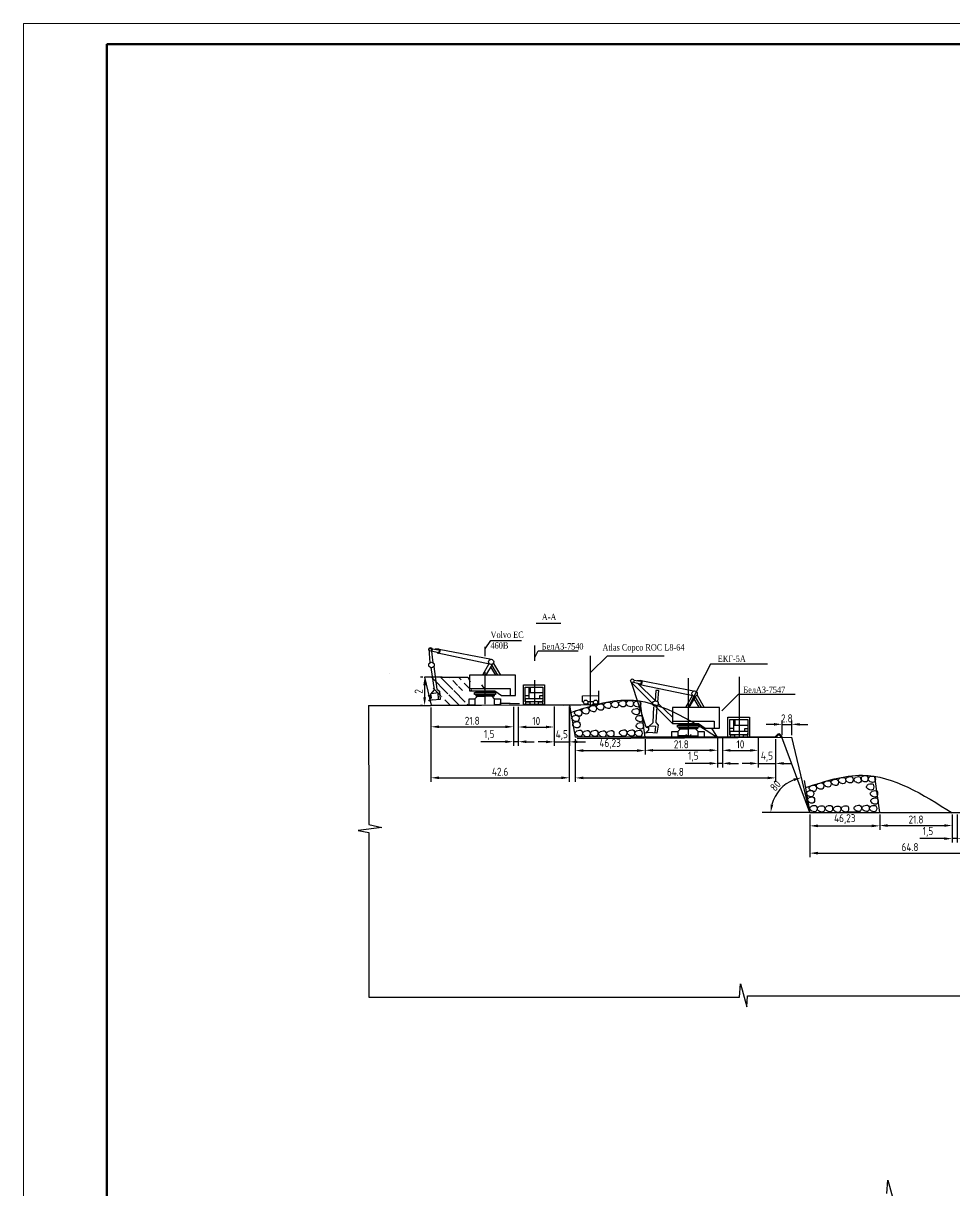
# Model space of a CAD drawing. Header units: millimetres. Extents: x -220 to 553, y -477 to 618.
# Drawn here: x -219.6 to 71, y 252.3 to 616.8 of the extents above; entities that cross this region are included whole.
import ezdxf

# ---------------------------------------------------------------- set-up
doc = ezdxf.new("R2010")
doc.units = ezdxf.units.MM
doc.header["$LTSCALE"] = 10
for name, pattern in [('ACAD_ISO10W100', [18, 12, -3, 0, -3]), ('BORDER2', [22.225, 6.35, -3.175, 6.35, -3.175, 0, -3.175]), ('DASHEDX2', [1.5, 1, -0.5]), ('JIS_02_0.7', [1.35, 0.75, -0.6])]:
    doc.linetypes.add(name, pattern=pattern)
doc.layers.get('0').update_dxf_attribs({"linetype": 'CONTINUOUS'})
doc.layers.get('Defpoints').update_dxf_attribs({"linetype": 'CONTINUOUS'})
doc.layers.add('Вставка', color=7, linetype='CONTINUOUS')
doc.styles.get("Standard").update_dxf_attribs({"font": 'romans', "width": 0.8, "bigfont": 'extfont'})
doc.dimstyles.new('ISO-25', dxfattribs={"dimtxt": 2.5, "dimasz": 2.5, "dimexe": 1.25, "dimexo": 0.625, "dimtad": 1, "dimtxsty": 'Standard', "dimcen": 2.5, "dimadec": 0, "dimazin": 0, "dimtfac": 1, "dimtmove": 0, "dimatfit": 3, "dimfxl": 1, "dimarcsym": 0})

# ---------------------------------------------------------------- blocks, each defined once
blk = doc.blocks.new('*D9')
at = {"color": 0, "lineweight": -2}
for p, q in [((-25.62, 393.27), (-25.62, 388.55)), ((-2.99, 393.1), (-2.99, 388.55)), ((-23.12, 389.8), (-5.49, 389.8))]:
    blk.add_line(p, q, dxfattribs=at)
at = {"color": 0}
for points in [[(-23.12, 390.21), (-23.12, 389.38), (-25.62, 389.8)], [(-5.49, 390.21), (-5.49, 389.38), (-2.99, 389.8)]]:
    blk.add_solid(points, dxfattribs=at)
at = {"layer": 'Defpoints', "color": 0}
for p in [(-25.62, 393.9), (-2.99, 393.72), (-2.99, 389.8)]:
    blk.add_point(p, dxfattribs=at)
at = {"color": 0, "insert": (-14.31, 391.67), "char_height": 2.5, "attachment_point": 5}
blk.add_mtext('21.8', dxfattribs=at)
blk = doc.blocks.new('*D17')
at = {"color": 0, "lineweight": -2}
for p, q in [((-95.02, 412.58), (-95.66, 412.58)), ((-94.41, 410.08), (-94.41, 406.28)), ((-95.04, 403.78), (-95.66, 403.78))]:
    blk.add_line(p, q, dxfattribs=at)
at = {"color": 0}
for points in [[(-94.83, 410.08), (-94, 410.08), (-94.41, 412.58)], [(-94.83, 406.28), (-94, 406.28), (-94.41, 403.78)]]:
    blk.add_solid(points, dxfattribs=at)
at = {"layer": 'Defpoints', "color": 0}
for p in [(-94.39, 412.58), (-94.41, 403.78), (-94.41, 403.78)]:
    blk.add_point(p, dxfattribs=at)
at = {"color": 0, "lineweight": 30, "insert": (-96.29, 408.18), "char_height": 2.5, "attachment_point": 5, "rotation": 90}
blk.add_mtext('2', dxfattribs=at)
blk = doc.blocks.new('*D43')
at = {"color": 0, "lineweight": -2}
for p, q in [((-92.43, 403.13), (-92.43, 379.96)), ((-49.27, 403.51), (-49.27, 379.96)), ((-89.93, 381.21), (-51.77, 381.21))]:
    blk.add_line(p, q, dxfattribs=at)
at = {"color": 0}
for points in [[(-89.93, 381.63), (-89.93, 380.79), (-92.43, 381.21)], [(-51.77, 381.63), (-51.77, 380.79), (-49.27, 381.21)]]:
    blk.add_solid(points, dxfattribs=at)
at = {"layer": 'Defpoints', "color": 0}
for p in [(-92.43, 403.76), (-49.27, 404.13), (-49.27, 381.21)]:
    blk.add_point(p, dxfattribs=at)
at = {"color": 0, "insert": (-70.85, 383.09), "char_height": 2.5, "attachment_point": 5}
blk.add_mtext('42.6', dxfattribs=at)
blk = doc.blocks.new('*D44')
at = {"color": 0, "lineweight": -2}
for p, q in [((-47.42, 393.27), (-47.42, 388.45)), ((-25.62, 393.27), (-25.62, 388.45)), ((-44.92, 389.7), (-28.12, 389.7))]:
    blk.add_line(p, q, dxfattribs=at)
at = {"color": 0}
for points in [[(-44.92, 390.12), (-44.92, 389.28), (-47.42, 389.7)], [(-28.12, 390.12), (-28.12, 389.28), (-25.62, 389.7)]]:
    blk.add_solid(points, dxfattribs=at)
at = {"layer": 'Defpoints', "color": 0}
for p in [(-47.42, 393.9), (-25.62, 393.9), (-25.62, 389.7)]:
    blk.add_point(p, dxfattribs=at)
at = {"color": 0, "insert": (-36.52, 391.81), "char_height": 2.5, "attachment_point": 5}
blk.add_mtext('46,23', dxfattribs=at)
blk = doc.blocks.new('*D119')
at = {"color": 0, "lineweight": -2}
for p, q in [((-92.43, 403.13), (-92.43, 395.88)), ((-66.69, 403.4), (-66.69, 395.88)), ((-89.93, 397.13), (-69.19, 397.13))]:
    blk.add_line(p, q, dxfattribs=at)
at = {"color": 0}
for points in [[(-89.93, 397.55), (-89.93, 396.72), (-92.43, 397.13)], [(-69.19, 397.55), (-69.19, 396.72), (-66.69, 397.13)]]:
    blk.add_solid(points, dxfattribs=at)
at = {"layer": 'Defpoints', "color": 0}
for p in [(-92.43, 403.76), (-66.69, 404.03), (-66.69, 397.13)]:
    blk.add_point(p, dxfattribs=at)
at = {"color": 0, "lineweight": 30, "insert": (-79.56, 399.01), "char_height": 2.5, "attachment_point": 5}
blk.add_mtext('21.8', dxfattribs=at)
blk = doc.blocks.new('*D122')
at = {"color": 0, "lineweight": -2}
for p, q in [((-66.69, 403.4), (-66.69, 391.22)), ((-65.19, 403.4), (-65.19, 391.22)), ((-69.19, 392.47), (-76.85, 392.47)), ((-65.19, 392.47), (-66.69, 392.47)), ((-62.69, 392.47), (-60.19, 392.47))]:
    blk.add_line(p, q, dxfattribs=at)
at = {"color": 0}
for points in [[(-69.19, 392.89), (-69.19, 392.06), (-66.69, 392.47)], [(-62.69, 392.89), (-62.69, 392.06), (-65.19, 392.47)]]:
    blk.add_solid(points, dxfattribs=at)
at = {"layer": 'Defpoints', "color": 0}
for p in [(-66.69, 404.03), (-65.19, 404.03), (-65.19, 392.47)]:
    blk.add_point(p, dxfattribs=at)
at = {"color": 0, "lineweight": 30, "insert": (-74.27, 394.59), "char_height": 2.5, "attachment_point": 5}
blk.add_mtext('1,5', dxfattribs=at)
blk = doc.blocks.new('*D123')
at = {"color": 0, "lineweight": -2}
for p, q in [((-54.02, 403.49), (-54.02, 391.18)), ((-49.22, 403.3), (-49.22, 391.18)), ((-56.52, 392.43), (-59.02, 392.43)), ((-54.02, 392.43), (-49.22, 392.43)), ((-46.72, 392.43), (-44.22, 392.43))]:
    blk.add_line(p, q, dxfattribs=at)
at = {"color": 0}
for points in [[(-56.52, 392.84), (-56.52, 392.01), (-54.02, 392.43)], [(-46.72, 392.84), (-46.72, 392.01), (-49.22, 392.43)]]:
    blk.add_solid(points, dxfattribs=at)
at = {"layer": 'Defpoints', "color": 0}
for p in [(-54.02, 404.12), (-49.22, 403.93), (-49.22, 392.43)]:
    blk.add_point(p, dxfattribs=at)
at = {"color": 0, "insert": (-51.62, 394.54), "char_height": 2.5, "attachment_point": 5}
blk.add_mtext('4,5', dxfattribs=at)
blk = doc.blocks.new('*D132')
at = {"color": 0, "lineweight": -2}
for p, q in [((-47.42, 393.27), (-47.42, 379.93)), ((15.1, 393.27), (15.1, 379.93)), ((-44.92, 381.18), (12.6, 381.18))]:
    blk.add_line(p, q, dxfattribs=at)
at = {"color": 0}
for points in [[(-44.92, 381.59), (-44.92, 380.76), (-47.42, 381.18)], [(12.6, 381.59), (12.6, 380.76), (15.1, 381.18)]]:
    blk.add_solid(points, dxfattribs=at)
at = {"layer": 'Defpoints', "color": 0}
for p in [(-47.42, 393.9), (15.1, 393.9), (15.1, 381.18)]:
    blk.add_point(p, dxfattribs=at)
at = {"color": 0, "insert": (-16.16, 383.05), "char_height": 2.5, "attachment_point": 5}
blk.add_mtext('64.8', dxfattribs=at)
blk = doc.blocks.new('*D133')
at = {"color": 0, "lineweight": -2}
for p, q in [((-2.99, 393.72), (-2.99, 384.45)), ((-1.49, 393.72), (-1.49, 384.45)), ((-5.49, 385.7), (-13.14, 385.7)), ((-1.49, 385.7), (-2.99, 385.7)), ((1.01, 385.7), (3.51, 385.7))]:
    blk.add_line(p, q, dxfattribs=at)
at = {"color": 0}
for points in [[(-5.49, 386.12), (-5.49, 385.29), (-2.99, 385.7)], [(1.01, 386.12), (1.01, 385.29), (-1.49, 385.7)]]:
    blk.add_solid(points, dxfattribs=at)
at = {"layer": 'Defpoints', "color": 0}
for p in [(-2.99, 394.35), (-1.49, 394.35), (-1.49, 385.7)]:
    blk.add_point(p, dxfattribs=at)
at = {"color": 0, "lineweight": 30, "insert": (-10.57, 387.82), "char_height": 2.5, "attachment_point": 5}
blk.add_mtext('1,5', dxfattribs=at)
blk = doc.blocks.new('*D134')
at = {"color": 0, "lineweight": -2}
for p, q in [((9.69, 393.81), (9.69, 384.45)), ((15.1, 393.27), (15.1, 384.45)), ((7.19, 385.7), (4.69, 385.7)), ((9.69, 385.7), (15.1, 385.7)), ((17.6, 385.7), (20.1, 385.7))]:
    blk.add_line(p, q, dxfattribs=at)
at = {"color": 0}
for points in [[(7.19, 386.12), (7.19, 385.29), (9.69, 385.7)], [(17.6, 386.12), (17.6, 385.29), (15.1, 385.7)]]:
    blk.add_solid(points, dxfattribs=at)
at = {"layer": 'Defpoints', "color": 0}
for p in [(9.69, 394.43), (15.1, 393.9), (15.1, 385.7)]:
    blk.add_point(p, dxfattribs=at)
at = {"color": 0, "insert": (12.4, 387.82), "char_height": 2.5, "attachment_point": 5}
blk.add_mtext('4,5', dxfattribs=at)
blk = doc.blocks.new('*D136')
at = {"color": 0, "lineweight": -2}
blk.add_arc((25.26, 369.76), 11.71, 112.4866, 164.753, dxfattribs=at)
at = {"color": 0}
for points in [[(20.66, 380.98), (20.9, 380.18), (23.18, 381.28)], [(14.37, 372.77), (13.55, 372.9), (13.56, 370.37)]]:
    blk.add_solid(points, dxfattribs=at)
at = {"layer": 'Defpoints', "color": 0}
for p in [(20.07, 398.53), (18.4, 379.25), (12.95, 370.4), (25.46, 368.66), (48.03, 368.57)]:
    blk.add_point(p, dxfattribs=at)
at = {"color": 0, "insert": (15.06, 378.74), "char_height": 2.5, "attachment_point": 5, "rotation": 48.6198}
blk.add_mtext('80', dxfattribs=at)
blk = doc.blocks.new('*D137')
at = {"color": 0, "lineweight": -2}
for p, q in [((14.62, 397.9), (12.12, 397.9)), ((17.12, 394.48), (17.12, 399.15)), ((17.12, 397.9), (20.15, 397.9)), ((20.15, 394.5), (20.15, 399.15)), ((22.65, 397.9), (25.15, 397.9))]:
    blk.add_line(p, q, dxfattribs=at)
at = {"color": 0}
for points in [[(14.62, 398.31), (14.62, 397.48), (17.12, 397.9)], [(22.65, 398.31), (22.65, 397.48), (20.15, 397.9)]]:
    blk.add_solid(points, dxfattribs=at)
at = {"layer": 'Defpoints', "color": 0}
for p in [(20.15, 397.9), (17.12, 393.86), (20.15, 393.88)]:
    blk.add_point(p, dxfattribs=at)
at = {"color": 0, "lineweight": 30, "insert": (18.63, 399.77), "char_height": 2.5, "attachment_point": 5}
blk.add_mtext('2.8', dxfattribs=at)
blk = doc.blocks.new('*D144')
at = {"color": 0, "lineweight": -2}
for p, q in [((47.6, 369.78), (47.6, 365.05)), ((70.23, 369.6), (70.23, 365.05)), ((50.1, 366.3), (67.73, 366.3))]:
    blk.add_line(p, q, dxfattribs=at)
at = {"color": 0}
for points in [[(50.1, 366.71), (50.1, 365.88), (47.6, 366.3)], [(67.73, 366.71), (67.73, 365.88), (70.23, 366.3)]]:
    blk.add_solid(points, dxfattribs=at)
at = {"layer": 'Defpoints', "color": 0}
for p in [(47.6, 370.4), (70.23, 370.22), (70.23, 366.3)]:
    blk.add_point(p, dxfattribs=at)
at = {"color": 0, "insert": (58.92, 368.17), "char_height": 2.5, "attachment_point": 5}
blk.add_mtext('21.8', dxfattribs=at)
blk = doc.blocks.new('*D145')
at = {"color": 0, "lineweight": -2}
for p, q in [((25.8, 369.78), (25.8, 364.95)), ((47.6, 369.78), (47.6, 364.95)), ((28.3, 366.2), (45.1, 366.2))]:
    blk.add_line(p, q, dxfattribs=at)
at = {"color": 0}
for points in [[(28.3, 366.62), (28.3, 365.78), (25.8, 366.2)], [(45.1, 366.62), (45.1, 365.78), (47.6, 366.2)]]:
    blk.add_solid(points, dxfattribs=at)
at = {"layer": 'Defpoints', "color": 0}
for p in [(25.8, 370.4), (47.6, 370.4), (47.6, 366.2)]:
    blk.add_point(p, dxfattribs=at)
at = {"color": 0, "insert": (36.7, 368.31), "char_height": 2.5, "attachment_point": 5}
blk.add_mtext('46,23', dxfattribs=at)
blk = doc.blocks.new('*D142')
at = {"color": 0, "lineweight": -2}
for p, q in [((25.8, 369.78), (25.8, 356.43)), ((88.32, 369.78), (88.32, 356.43)), ((28.3, 357.68), (85.82, 357.68))]:
    blk.add_line(p, q, dxfattribs=at)
at = {"color": 0}
for points in [[(28.3, 358.09), (28.3, 357.26), (25.8, 357.68)], [(85.82, 358.09), (85.82, 357.26), (88.32, 357.68)]]:
    blk.add_solid(points, dxfattribs=at)
at = {"layer": 'Defpoints', "color": 0}
for p in [(25.8, 370.4), (88.32, 370.4), (88.32, 357.68)]:
    blk.add_point(p, dxfattribs=at)
at = {"color": 0, "insert": (57.06, 359.55), "char_height": 2.5, "attachment_point": 5}
blk.add_mtext('64.8', dxfattribs=at)
blk = doc.blocks.new('*D138')
at = {"color": 0, "lineweight": -2}
for p, q in [((70.23, 369.76), (70.23, 360.96)), ((71.73, 369.76), (71.73, 360.96)), ((67.73, 362.21), (60.08, 362.21)), ((71.73, 362.21), (70.23, 362.21)), ((74.23, 362.21), (76.73, 362.21))]:
    blk.add_line(p, q, dxfattribs=at)
at = {"color": 0}
for points in [[(67.73, 362.62), (67.73, 361.79), (70.23, 362.21)], [(74.23, 362.62), (74.23, 361.79), (71.73, 362.21)]]:
    blk.add_solid(points, dxfattribs=at)
at = {"layer": 'Defpoints', "color": 0}
for p in [(70.23, 370.39), (71.73, 370.39), (71.73, 362.21)]:
    blk.add_point(p, dxfattribs=at)
at = {"color": 0, "lineweight": 30, "insert": (62.66, 364.32), "char_height": 2.5, "attachment_point": 5}
blk.add_mtext('1,5', dxfattribs=at)

msp = doc.modelspace()

# ---------------------------------------------------------------- hatches: boundary and pattern name
at = {"linetype": 'BORDER2'}
h = msp.add_hatch(dxfattribs=at)
h.set_pattern_fill('ANSI31', color=252, scale=0.63, angle=90, style=0)
h.set_pattern_definition([(135, (-194.0982, 259.7813), (-1.41439, -1.41439), [])])
h.paths.add_polyline_path([(-80.9857, 412.595), (-87.2362, 412.595), (-80.1633, 411.2171)])
h.paths.add_polyline_path([(-80.124, 410.4026), (-87.4652, 411.9443), (-87.4767, 411.9458), (-87.4874, 411.949), (-87.4934, 411.9502), (-87.5127, 411.9603), (-87.5238, 411.9817), (-87.5299, 412.0038), (-87.5341, 412.0348), (-87.5364, 412.0761), (-87.5366, 412.1251), (-87.879, 412.2067), (-84.936, 409.4419, -0.00095456), (-84.9345, 409.4414), (-83.1913, 410.7598), (-82.9009, 410.4394), (-84.6454, 409.0521), (-82.5636, 407.0653), (-82.5636, 408.5371), (-80.5473, 408.5371), (-80.124, 409.2929)])
h.paths.add_polyline_path([(-79.5679, 410.2858), (-80.124, 410.4026), (-80.124, 409.2929)])
h.paths.add_polyline_path([(-79.2872, 409.8072), (-80.0461, 408.5371), (-78.5284, 408.5371)])
h.paths.add_polyline_path([(-76.6481, 405.3585), (-77.5693, 405.3585), (-78.618, 406.1043), (-78.7243, 406.1043), (-78.7243, 405.8484), (-78.514, 405.8484), (-78.514, 405.5024), (-78.7367, 405.5024), (-78.7367, 405.2676), (-79.0251, 405.2676), (-78.6575, 404.8585), (-77.7451, 404.8585), (-77.7451, 403.9136), (-75.7033, 403.9271)])
h.paths.add_polyline_path([(-78.6574, 404.2275), (-80.2565, 404.2275), (-81.717, 404.2275), (-81.717, 403.8874), (-78.6574, 403.9076)])
h.paths.add_polyline_path([(-81.5443, 405.5024), (-81.804, 405.5024), (-81.804, 405.8484), (-81.5319, 405.8484), (-81.5319, 406.1043), (-82.5636, 406.1043), (-82.5636, 406.1049), (-85.0794, 408.6214, -0.00046023), (-85.0802, 408.6214), (-87.7963, 406.3238), (-87.8601, 405.7785), (-88.8788, 405.0748), (-89.6334, 406.0172), (-90.0795, 406.317), (-88.6425, 403.8416), (-82.6293, 403.8814), (-82.6293, 404.8585), (-81.7154, 404.8585), (-81.3348, 405.2676), (-81.5443, 405.2676)])
h.paths.add_polyline_path([(-88.7824, 412.3252, -0.26763082), (-88.92, 412.5635), (-89.3106, 406.8301), (-89.2578, 406.8301), (-89.107, 406.528), (-88.9668, 406.6455), (-88.0852, 406.5827), (-85.4742, 408.874, -0.10856231), (-85.5103, 409.0524)])
h.paths.add_polyline_path([(-88.92, 412.5635, -0.02935639), (-88.9181, 412.5957), (-93.7244, 412.5957), (-90.0795, 406.3171), (-89.3567, 406.3188), (-89.38, 406.7543), (-89.3491, 406.8301), (-89.3316, 406.8301), (-89.3106, 406.8301)])

# ---------------------------------------------------------------- linework, layer by layer
at = {"lineweight": 15}
for p, q in [((-219.6378, 616.7882), (-219.637, -476.3054)), ((-193.6378, 616.7882), (-219.6378, 616.7882)), ((546.0622, 616.7882), (-193.6378, 616.7882))]:
    msp.add_line(p, q, dxfattribs=at)
for p, q in [((-59.6509, 429.5004), (-51.8859, 429.5004)), ((-75.5379, 421.5107), (-73.7102, 424.1258)), ((-73.7102, 424.1258), (-64.1398, 424.1258)), ((-60.0071, 418.7539), (-59.0102, 420.8553)), ((-59.0102, 420.8553), (-46.5003, 420.8553)), ((-42.6453, 403.6445), (-42.6453, 419.2444)), ((-40.1215, 408.37), (-40.1215, 404.1324)), ((-23.237, 404.3391), (-29.8953, 411.0016)), ((-25.2928, 397.0198), (-29.8644, 410.9849)), ((-28.0295, 410.7539), (-22.3652, 405.2436)), ((-45.1692, 404.9636), (-45.1692, 406.8128)), ((-41.6981, 404.9636), (-43.5044, 404.9636)), ((-25.6235, 393.8988), (-27.1595, 405.0142)), ((-111.9111, 403.7591), (-111.8314, 366.642)), ((-111.9111, 403.7591), (-92.4265, 403.7591)), ((-94.4136, 403.7811), (-41.2271, 404.0512)), ((-51.1235, 403.8988), (-92.4265, 403.7591)), ((-54.0198, 403.4808), (-54.0198, 395.8147)), ((-51.1235, 403.8988), (-40.2918, 404.0657)), ((-49.2235, 403.8988), (-47.4235, 393.8988)), ((-42.5765, 403.5814), (-43.4465, 404.3789)), ((-42.5765, 403.5814), (-41.7065, 404.3789)), ((-23.0715, 398.4508), (-22.8451, 403.3873)), ((-24.4221, 397.2335), (-23.0715, 398.4508)), ((-24.2401, 397.3976), (-22.3477, 397.3473)), ((15.1035, 393.8988), (-47.4235, 393.8988)), ((-46.8172, 393.4356), (20.1503, 393.8783)), ((-31.6582, 394.0121), (-35.877, 394.0121)), ((-25.5223, 395.1156), (-24.4939, 396.1896)), ((-24.4415, 395.3493), (-25.5223, 395.1156)), ((-25.2928, 397.0198), (-24.7337, 397.2539)), ((-25.2928, 397.0198), (-24.4479, 396.8581)), ((-24.7337, 397.2539), (-24.4222, 397.2324)), ((-24.4939, 396.1896), (-24.4221, 397.2335)), ((-21.9682, 395.1238), (-24.4415, 395.3493)), ((25.798, 370.4002), (17.1035, 393.8988)), ((25.798, 370.4002), (20.1503, 393.8783)), ((-47.4235, 393.2738), (-47.4235, 380.1319)), ((23.998, 380.4002), (25.798, 370.4002)), ((47.598, 370.4002), (46.062, 381.5156)), ((25.798, 370.4002), (10.9596, 370.4002)), ((25.798, 370.4002), (93.3717, 370.3796)), ((25.798, 369.7752), (25.798, 356.6333)), ((41.5632, 370.5135), (37.3445, 370.5135)), ((-107.7991, 365.6519), (-115.1981, 364.7188)), ((-115.1981, 364.7188), (-111.8357, 364.0835)), ((-111.8314, 366.642), (-107.7991, 365.6519)), ((-111.8357, 364.0835), (-111.8357, 312.689)), ((3.8019, 312.689), (4.128, 316.8283)), ((4.128, 316.8283), (6.0977, 309.6531)), ((-111.8357, 312.689), (3.8019, 312.689)), ((6.0977, 309.6531), (6.3276, 313.0978)), ((6.3276, 313.0978), (175.5203, 313.0978)), ((49.7805, 251.421), (50.1066, 255.5603)), ((50.1066, 255.5603), (52.0763, 248.3851))]:
    msp.add_line(p, q)
at = {"color": 7}
for p, q in [((-92.2488, 421.6193), (-93.102, 421.478)), ((-93.102, 421.478), (-92.7721, 417.114)), ((-91.802, 417.1547), (-92.2488, 421.6193)), ((-92.2405, 420.8752), (-90.0671, 420.3573)), ((-92.0724, 421.4798), (-89.9598, 421.159)), ((-73.6846, 416.5937), (-90.2762, 420.0779)), ((-89.8535, 421.3855), (-73.4951, 418.1985)), ((-91.3769, 408.7256), (-92.4066, 415.6225)), ((-91.5516, 415.9874), (-90.6287, 408.9313)), ((-74.424, 416.7525), (-76.3946, 413.2338)), ((-73.3786, 416.6049), (-75.4247, 413.1807)), ((-73.8763, 415.8119), (-72.3492, 413.2628)), ((-73.4553, 416.3238), (-71.6369, 413.2829)), ((-72.9438, 416.937), (-70.7486, 413.2477)), ((-105.4176, 413.6185), (-105.3826, 413.6185)), ((-94.4136, 412.6277), (-92.4267, 403.8548)), ((-80.9814, 412.5878), (-80.1632, 411.217)), ((-80.4171, 413.2515), (-80.4171, 408.3862)), ((-66.0919, 413.2519), (-80.417, 413.2519)), ((-66.0919, 406.8946), (-66.0919, 413.2519)), ((-92.4371, 407.3112), (-91.3769, 408.7256)), ((-90.6287, 408.9313), (-89.7808, 408.2335)), ((-80.4171, 409.061), (-67.6915, 409.061)), ((-80.4171, 408.3862), (-72.5258, 408.3862)), ((-76.6704, 410.2794), (-75.7242, 408.8459)), ((-72.5258, 408.3862), (-70.4286, 406.8946)), ((-67.6915, 409.061), (-67.6915, 406.9655)), ((-61.91, 409.5188), (-61.91, 405.9876)), ((-61.4741, 409.5306), (-61.4741, 407.8709)), ((-29.2634, 411.0498), (-27.0279, 410.5171)), ((-29.0904, 411.6717), (-26.9175, 411.3418)), ((-10.1772, 406.646), (-27.2429, 410.2298)), ((-26.8082, 411.5747), (-9.9824, 408.2966)), ((-22.2348, 408.4696), (-22.4334, 405.2409)), ((-21.3457, 408.443), (-22.2348, 408.4696)), ((-21.6572, 404.8808), (-21.3457, 408.443)), ((-93.0674, 406.7343), (-93.1613, 406.8684)), ((-93.1424, 406.8978), (-93.0625, 407.0219)), ((-93.0896, 405.0845), (-92.3099, 406.3019)), ((-92.1023, 405.5101), (-93.0896, 405.0845)), ((-92.3099, 406.3019), (-93.0674, 406.7343)), ((-93.0625, 407.0219), (-92.3913, 406.9483)), ((-92.3099, 406.3019), (-92.4371, 407.3112)), ((-92.2942, 407.5019), (-90.2966, 407.8699)), ((-89.5801, 405.681), (-91.9818, 405.4325)), ((-90.2966, 407.8699), (-90.1872, 405.7129)), ((-89.7808, 408.2335), (-89.5801, 405.681)), ((-78.7268, 405.888), (-77.938, 406.736)), ((-77.938, 406.736), (-75.4959, 406.736)), ((-73.3566, 406.736), (-75.5521, 406.736)), ((-72.6029, 405.8924), (-73.3608, 406.736)), ((-70.4286, 406.8946), (-66.0919, 406.8946)), ((-62.9114, 406.8939), (-61.8511, 406.8939)), ((-61.9218, 407.8356), (-57.5018, 407.8356)), ((-58.4809, 406.0654), (-58.4809, 406.8556)), ((-58.4809, 406.8556), (-57.5018, 406.8556)), ((-10.9378, 406.8093), (-12.9647, 403.1901)), ((-9.8626, 406.6575), (-11.9671, 403.1354)), ((-10.3744, 405.8418), (-8.8038, 403.22)), ((-9.9415, 406.3683), (-8.0711, 403.2406)), ((-9.4153, 406.9992), (-7.1574, 403.2044)), ((-67.6959, 404.4276), (-70.9245, 404.4276)), ((-68.0028, 404.4276), (-64.8028, 404.4276)), ((-21.9098, 403.5861), (-22.238, 398.4642)), ((-21.4133, 404.2953), (-17.0378, 400.1196)), ((-17.1022, 403.2083), (-17.1022, 398.204)), ((-2.3677, 403.2087), (-17.1021, 403.2087)), ((-2.3677, 396.6698), (-2.3677, 403.2087)), ((-22.348, 397.3446), (-22.5746, 395.2764)), ((-22.2757, 398.5099), (-21.5583, 397.6375)), ((-21.5583, 397.6375), (-21.9682, 395.1238)), ((-17.1022, 398.8981), (-4.013, 398.8981)), ((-17.1022, 398.204), (-8.9854, 398.204)), ((-8.9854, 398.204), (-6.8283, 396.6698)), ((-4.013, 398.8981), (-4.013, 396.7427)), ((1.9216, 397.6377), (6.4679, 397.6377)), ((1.9337, 399.369), (1.9337, 395.7368)), ((2.382, 399.3811), (2.382, 397.674)), ((-15.3636, 395.6344), (-14.5522, 396.5066)), ((-12.0404, 394.3431), (-15.3612, 394.3431)), ((-14.5522, 396.5066), (-12.0404, 396.5066)), ((-12.3561, 394.3431), (-9.0647, 394.3431)), ((-9.8399, 396.5066), (-12.0981, 396.5066)), ((-9.0647, 395.6389), (-9.8442, 396.5066)), ((-6.8283, 396.6698), (-2.3677, 396.6698)), ((-4.9343, 396.6717), (-2.9878, 393.7226)), ((0.9037, 396.6691), (1.9943, 396.6691)), ((5.4608, 395.8169), (5.4608, 396.6296)), ((5.4608, 396.6296), (6.4679, 396.6296))]:
    msp.add_line(p, q, dxfattribs=at)
at = {"linetype": 'BORDER2'}
for p, q in [((-89.9953, 421.3653), (-91.1485, 421.3377)), ((-88.9115, 412.5957), (-94.4136, 412.584)), ((-88.9115, 412.5957), (-80.9758, 412.595)), ((-26.954, 411.554), (-28.1401, 411.5256)), ((-22.277, 403.3824), (-17.1037, 398.2049))]:
    msp.add_line(p, q, dxfattribs=at)
at = {"color": 7, "linetype": 'DASHEDX2'}
msp.add_line((-75.5379, 404.2006), (-75.5379, 422.1137), dxfattribs=at)
at = {"color": 7, "linetype": 'JIS_02_0.7'}
msp.add_line((-60.0071, 404.2269), (-60.0071, 422.5311), dxfattribs=at)
at = {"lineweight": 30}
for p, q in [((-42.6143, 414.1234), (-37.3364, 419.331)), ((-37.3364, 419.331), (-19.6421, 419.331)), ((-12.0899, 403.2966), (-5.1236, 416.8202)), ((-5.156, 416.8202), (12.5382, 416.8202)), ((-1.7077, 402.1064), (3.5702, 407.314)), ((3.5702, 407.314), (21.2644, 407.314)), ((-65.1948, 403.4043), (-65.1948, 395.8147)), ((-62.6948, 397.0647), (-56.5198, 397.0647)), ((-12.0835, 393.8988), (-12.9535, 394.6963)), ((-12.0835, 393.8988), (-11.2135, 394.6963)), ((1.0122, 389.7715), (7.1872, 389.7715))]:
    msp.add_line(p, q, dxfattribs=at)
at = {"color": 7, "linetype": 'ACAD_ISO10W100'}
for p, q in [((-12.0835, 393.8988), (-12.0835, 412.3238)), ((3.891, 393.9258), (3.891, 412.753))]:
    msp.add_line(p, q, dxfattribs=at)
at = {"color": 7, "linetype": 'BORDER2', "lineweight": 9}
msp.add_line((-45.1692, 406.8128), (-40.1215, 406.8128), dxfattribs=at)
at = {"linetype": 'ByBlock', "lineweight": 30}
msp.add_line((-12.0835, 394.5238), (-12.0835, 406.9211), dxfattribs=at)
at = {"lineweight": 80}
for q in [(15.1035, 393.8988), (17.1035, 393.8988)]:
    msp.add_line((16.1035, 394.8988), q, dxfattribs=at)
at = {"color": 7}
for points in [[(-90.1625, 421.1919), (-90.0868, 421.2896), (-90.0183, 421.3529), (-89.957, 421.3867), (-89.9024, 421.3959), (-89.8545, 421.3855), (-89.813, 421.3604), (-89.7776, 421.3256), (-89.7481, 421.2861), (-89.7242, 421.2458), (-89.7055, 421.2054), (-89.6913, 421.1645), (-89.6812, 421.1226), (-89.6747, 421.0795), (-89.6712, 421.0348), (-89.6701, 420.9881), (-89.6709, 420.939), (-89.6733, 420.8874), (-89.6773, 420.8335), (-89.6832, 420.7778), (-89.6913, 420.7207), (-89.7017, 420.6627), (-89.7147, 420.6042), (-89.7306, 420.5456), (-89.7496, 420.4874), (-89.7718, 420.4301), (-89.797, 420.3744), (-89.8248, 420.3211), (-89.8548, 420.2711), (-89.8868, 420.225), (-89.9202, 420.1836), (-89.9549, 420.1479), (-89.9903, 420.1185), (-90.0262, 420.0959), (-90.0621, 420.0798), (-90.0976, 420.0692), (-90.1324, 420.0634), (-90.1661, 420.0617), (-90.1981, 420.0632), (-90.2282, 420.0672), (-90.256, 420.0729), (-90.281, 420.0803), (-90.3031, 420.0918), (-90.322, 420.111), (-90.3376, 420.141), (-90.3497, 420.1853), (-90.3581, 420.2472), (-90.3627, 420.3299), (-90.3632, 420.4369)], [(-89.9529, 421.1555), (-89.9184, 421.0167), (-89.8952, 420.9077), (-89.8847, 420.8193), (-89.888, 420.742), (-89.9068, 420.6666), (-89.9421, 420.5837), (-89.9956, 420.4839), (-90.0683, 420.3579)], [(-27.126, 411.3755), (-27.0481, 411.4761), (-26.9777, 411.5412), (-26.9146, 411.5759), (-26.8585, 411.5854), (-26.8092, 411.5747), (-26.7665, 411.5489), (-26.7301, 411.5131), (-26.6997, 411.4725), (-26.6752, 411.4311), (-26.6559, 411.3895), (-26.6413, 411.3474), (-26.631, 411.3043), (-26.6242, 411.26), (-26.6206, 411.214), (-26.6195, 411.1659), (-26.6204, 411.1155), (-26.6228, 411.0624), (-26.627, 411.007), (-26.633, 410.9497), (-26.6413, 410.8909), (-26.652, 410.8313), (-26.6654, 410.7711), (-26.6817, 410.7108), (-26.7012, 410.651), (-26.7241, 410.592), (-26.75, 410.5347), (-26.7786, 410.4799), (-26.8095, 410.4284), (-26.8424, 410.381), (-26.8768, 410.3385), (-26.9124, 410.3017), (-26.9489, 410.2715), (-26.9858, 410.2483), (-27.0227, 410.2317), (-27.0593, 410.2208), (-27.0951, 410.2149), (-27.1296, 410.2131), (-27.1626, 410.2147), (-27.1936, 410.2188), (-27.2221, 410.2247), (-27.2479, 410.2322), (-27.2706, 410.2441), (-27.29, 410.2638), (-27.3061, 410.2947), (-27.3186, 410.3402), (-27.3272, 410.4039), (-27.3319, 410.489), (-27.3324, 410.599)], [(-26.9104, 411.3381), (-26.875, 411.1953), (-26.8511, 411.0833), (-26.8402, 410.9923), (-26.8437, 410.9129), (-26.8629, 410.8353), (-26.8993, 410.75), (-26.9543, 410.6473), (-27.0291, 410.5177)]]:
    msp.add_lwpolyline(points, dxfattribs=at)
for points in [[(-78.3537, 408.3862), (-72.7385, 408.3935), (-72.7385, 407.8765), (-78.3537, 407.8765)], [(-63.5963, 410.2189), (-57.0235, 410.2189), (-57.0235, 404.1038), (-63.5963, 404.1038)], [(-63.0132, 409.5318), (-57.4836, 409.5318), (-57.4836, 404.9221), (-63.0132, 404.9221)], [(-80.5485, 405.8946), (-78.7239, 405.8946), (-78.7239, 403.9515), (-80.5485, 403.9317)], [(-78.8979, 407.8745), (-72.318, 407.8745), (-72.318, 407.1825), (-78.8979, 407.1825)], [(-78.3785, 407.1883), (-72.7633, 407.1856), (-72.7633, 406.7129), (-78.3785, 406.7129)], [(-72.6047, 405.8946), (-70.7802, 405.8946), (-70.7802, 403.9875), (-72.6047, 403.9875)], [(-62.9115, 406.0068), (-57.567, 406.0068), (-57.5856, 404.9221), (-62.9115, 404.9221)], [(-62.7975, 404.9256), (-61.5851, 404.9256), (-61.5851, 404.0693), (-62.7975, 404.0693)], [(-58.8733, 404.9256), (-57.6609, 404.9256), (-57.6609, 404.0693), (-58.8733, 404.0693)], [(-15.5396, 397.6777), (-8.7716, 397.6777), (-8.7716, 396.9659), (-15.5396, 396.9659)], [(-14.9798, 398.204), (-9.2042, 398.2115), (-9.2042, 397.6798), (-14.9798, 397.6798)], [(0.1992, 400.0891), (6.9598, 400.0891), (6.9598, 393.7992), (0.1992, 393.7992)], [(0.799, 399.3823), (6.4866, 399.3823), (6.4866, 394.641), (0.799, 394.641)], [(-17.2373, 395.6412), (-15.3606, 395.6412), (-15.3606, 393.6426), (-17.2373, 393.6223)], [(-15.0053, 396.9719), (-9.2296, 396.9691), (-9.2296, 396.4829), (-15.0053, 396.4829)], [(-9.0666, 395.6412), (-7.1899, 395.6412), (-7.1899, 393.6796), (-9.0666, 393.6796)], [(0.9036, 395.7566), (6.4008, 395.7566), (6.3817, 394.641), (0.9036, 394.641)], [(1.0209, 394.6445), (2.2679, 394.6445), (2.2679, 393.7638), (1.0209, 393.7638)], [(5.0572, 394.6445), (6.3042, 394.6445), (6.3042, 393.7638), (5.0572, 393.7638)]]:
    msp.add_lwpolyline(points, close=True, dxfattribs=at)
for points in [[(-45.1692, 404.9636), (-44.7655, 404.9636)], [(-40.1194, 405.0052), (-40.4438, 405.0052)]]:
    msp.add_lwpolyline(points)
for centre, radius in [((-92.5791, 421.305), 0.5508), ((-92.271, 416.435), 0.8481), ((-73.6625, 417.4001), 0.8113), ((-29.6116, 411.4919), 0.5665), ((-10.1546, 407.4754), 0.8344)]:
    msp.add_circle(centre, radius, dxfattribs=at)
for centre, radius in [((-44.1363, 404.8052), 0.6515), ((-41.0662, 404.8052), 0.6515), ((-22.3652, 404.3712), 0.8724)]:
    msp.add_circle(centre, radius)
for points in [[(-48.8154, 401.6317), (-31.0332, 405.4988), (-3.1041, 393.8988)], [(-37.965, 404.6611), (-36.4907, 404.6611), (-36.4907, 403.0619), (-37.8386, 403.0619), (-38.5125, 403.9457), (-38.0071, 404.6191)], [(-35.6691, 404.9114), (-34.1949, 404.9114), (-34.1949, 403.3121), (-35.5428, 403.3121), (-36.2167, 404.1959), (-35.7112, 404.8693)], [(-33.3263, 405.1454), (-31.8521, 405.1454), (-31.8521, 403.5461), (-33.1999, 403.5461), (-33.8739, 404.4299), (-33.3684, 405.1033)], [(-30.9724, 405.2145), (-29.4981, 405.2145), (-29.4981, 403.6153), (-30.846, 403.6153), (-31.5199, 404.4991), (-31.0145, 405.1725)], [(-28.6877, 405.0762), (-27.2134, 405.0762), (-27.2134, 403.4769), (-28.5613, 403.4769), (-29.2352, 404.3607), (-28.7298, 405.0341)], [(-47.1038, 402.24), (-45.6296, 402.24), (-45.6296, 400.6408), (-46.9774, 400.6408), (-47.6514, 401.5245), (-47.1459, 402.1979)], [(-44.8191, 402.9318), (-43.3448, 402.9318), (-43.3448, 401.3325), (-44.6927, 401.3325), (-45.3667, 402.2163), (-44.8612, 402.8897)], [(-42.5344, 403.6235), (-41.0601, 403.6235), (-41.0601, 402.0243), (-42.408, 402.0243), (-43.0819, 402.9081), (-42.5765, 403.5814)], [(-40.2497, 404.1077), (-38.7754, 404.1077), (-38.7754, 402.5085), (-40.1233, 402.5085), (-40.7972, 403.3923), (-40.2918, 404.0657)], [(-29.1837, 402.6737), (-27.7095, 402.6737), (-27.7095, 401.0745), (-29.0573, 401.0745), (-29.7313, 401.9583), (-29.2258, 402.6316)], [(-47.9346, 400.5798), (-46.4604, 400.5798), (-46.4604, 398.9805), (-47.8082, 398.9805), (-48.4822, 399.8643), (-47.9767, 400.5377)], [(-47.6577, 398.5737), (-46.1834, 398.5737), (-46.1834, 396.9745), (-47.5313, 396.9745), (-48.2052, 397.8583), (-47.6998, 398.5316)], [(-28.0067, 400.5113), (-26.5325, 400.5113), (-26.5325, 398.9121), (-27.8804, 398.9121), (-28.5543, 399.7959), (-28.0488, 400.4692)], [(-27.8523, 398.2482), (-26.3781, 398.2482), (-26.3781, 396.6489), (-27.7259, 396.6489), (-28.3999, 397.5327), (-27.8944, 398.2061)], [(-46.8825, 395.8937), (-45.4082, 395.8937), (-45.4082, 394.2944), (-46.7561, 394.2944), (-47.43, 395.1782), (-46.9246, 395.8516)], [(-44.5246, 395.7994), (-43.0504, 395.7994), (-43.0504, 394.2002), (-44.3982, 394.2002), (-45.0722, 395.084), (-44.5667, 395.7574)], [(-42.0724, 395.8937), (-40.5982, 395.8937), (-40.5982, 394.2944), (-41.946, 394.2944), (-42.62, 395.1782), (-42.1145, 395.8516)], [(-39.5259, 395.7052), (-38.0516, 395.7052), (-38.0516, 394.106), (-39.3995, 394.106), (-40.0735, 394.9897), (-39.568, 395.6631)], [(-37.0737, 395.7994), (-35.5994, 395.7994), (-35.5994, 394.2002), (-36.9473, 394.2002), (-37.6213, 395.084), (-37.1158, 395.7574)], [(-33.0796, 395.9966), (-31.6053, 395.9966), (-31.6053, 394.3973), (-32.9532, 394.3973), (-33.6271, 395.2811), (-33.1217, 395.9545)], [(-30.6274, 395.9966), (-29.1531, 395.9966), (-29.1531, 394.3973), (-30.501, 394.3973), (-31.1749, 395.2811), (-30.6695, 395.9545)], [(-28.2695, 395.9024), (-26.7952, 395.9024), (-26.7952, 394.3031), (-28.1431, 394.3031), (-28.8171, 395.1869), (-28.3116, 395.8603)], [(24.4061, 378.133), (42.1882, 382.0002), (70.2337, 370.224)], [(28.4024, 379.4331), (29.8766, 379.4331), (29.8766, 377.8339), (28.5288, 377.8339), (27.8548, 378.7177), (28.3603, 379.391)], [(30.6871, 380.1249), (32.1614, 380.1249), (32.1614, 378.5256), (30.8135, 378.5256), (30.1395, 379.4094), (30.645, 380.0828)], [(32.9718, 380.6091), (34.4461, 380.6091), (34.4461, 379.0099), (33.0982, 379.0099), (32.4243, 379.8936), (32.9297, 380.567)], [(35.2565, 381.1625), (36.7308, 381.1625), (36.7308, 379.5633), (35.3829, 379.5633), (34.709, 380.4471), (35.2144, 381.1204)], [(37.5524, 381.4127), (39.0266, 381.4127), (39.0266, 379.8135), (37.6787, 379.8135), (37.0048, 380.6973), (37.5103, 381.3706)], [(40.11, 381.3952), (41.5842, 381.3952), (41.5842, 379.796), (40.2363, 379.796), (39.5624, 380.6798), (40.0679, 381.3531)], [(42.2491, 381.7159), (43.7234, 381.7159), (43.7234, 380.1167), (42.3755, 380.1167), (41.7016, 381.0005), (42.207, 381.6738)], [(44.0378, 379.1751), (45.512, 379.1751), (45.512, 377.5758), (44.1642, 377.5758), (43.4902, 378.4596), (43.9957, 379.133)], [(44.5338, 381.5776), (46.0081, 381.5776), (46.0081, 379.9783), (44.6602, 379.9783), (43.9863, 380.8621), (44.4917, 381.5355)], [(25.2869, 377.0812), (26.7611, 377.0812), (26.7611, 375.4819), (25.4133, 375.4819), (24.7393, 376.3657), (25.2448, 377.0391)], [(26.1177, 378.7414), (27.5919, 378.7414), (27.5919, 377.1421), (26.2441, 377.1421), (25.5701, 378.0259), (26.0756, 378.6993)], [(45.2148, 377.0127), (46.689, 377.0127), (46.689, 375.4134), (45.3411, 375.4134), (44.6672, 376.2972), (45.1727, 376.9706)], [(25.5638, 375.0751), (27.0381, 375.0751), (27.0381, 373.4758), (25.6902, 373.4758), (25.0163, 374.3596), (25.5217, 375.033)], [(26.339, 372.395), (27.8133, 372.395), (27.8133, 370.7958), (26.4654, 370.7958), (25.7914, 371.6796), (26.2969, 372.353)], [(28.6969, 372.3008), (30.1711, 372.3008), (30.1711, 370.7016), (28.8233, 370.7016), (28.1493, 371.5853), (28.6548, 372.2587)], [(31.1491, 372.395), (32.6233, 372.395), (32.6233, 370.7958), (31.2755, 370.7958), (30.6015, 371.6796), (31.107, 372.353)], [(33.6956, 372.2066), (35.1698, 372.2066), (35.1698, 370.6073), (33.822, 370.6073), (33.148, 371.4911), (33.6535, 372.1645)], [(36.1478, 372.3008), (37.622, 372.3008), (37.622, 370.7016), (36.2742, 370.7016), (35.6002, 371.5853), (36.1057, 372.2587)], [(40.1419, 372.4979), (41.6162, 372.4979), (41.6162, 370.8987), (40.2683, 370.8987), (39.5944, 371.7825), (40.0998, 372.4559)], [(42.5941, 372.4979), (44.0684, 372.4979), (44.0684, 370.8987), (42.7205, 370.8987), (42.0466, 371.7825), (42.552, 372.4559)], [(44.952, 372.4037), (46.4262, 372.4037), (46.4262, 370.8045), (45.0784, 370.8045), (44.4044, 371.6883), (44.9099, 372.3616)], [(45.3692, 374.7495), (46.8434, 374.7495), (46.8434, 373.1503), (45.4955, 373.1503), (44.8216, 374.0341), (45.3271, 374.7074)]]:
    msp.add_spline(points, degree=3)
for points in [[(-62.6948, 397.4814), (-62.6948, 396.648), (-65.1948, 397.0647)], [(-56.5198, 397.4814), (-56.5198, 396.648), (-54.0198, 397.0647)], [(1.0122, 390.1881), (1.0122, 389.3548), (-1.4878, 389.7715)], [(7.1872, 390.1881), (7.1872, 389.3548), (9.6872, 389.7715)]]:
    msp.add_solid(points)
at = {"layer": 'Вставка', "lineweight": 100}
for p, q in [((-193.6378, 610.2882), (546.0622, 610.2882)), ((-193.6378, -470.0118), (-193.6378, 610.2882))]:
    msp.add_line(p, q, dxfattribs=at)

# ---------------------------------------------------------------- texts
at = {"char_height": 2, "attachment_point": 1}
for s, insert, width in [('{\\fTimes New Roman|b0|i0|c204|p18;А-А}', (-57.851, 432.431), 16.040098), ('{\\fTimes New Roman|b0|i0|c0|p18;Volvo EC 460B}', (-73.8444, 426.883), 11.674262), ('{\\fTimes New Roman|b0|i0|c204|p18;БелАЗ-7540}', (-57.851, 423.253), 16.040098), ('{\\fTimes New Roman|b0|i0|c204|p18;Atlas Copco ROC L8-64}', (-38.9189, 422.9432), 23.990172), ('{\\fTimes New Roman|b0|i0|c204|p18;ЕКГ-5А}', (-2.9332, 419.3918), 14.305532), ('{\\fTimes New Roman|b0|i0|c204|p18;БелАЗ-7547}', (5.0806, 409.6866), 17.318344)]:
    msp.add_mtext(s, dxfattribs=dict(at, insert=insert, width=width))
at = {"lineweight": 30, "char_height": 2.5, "attachment_point": 5}
for insert in [(-59.5775, 398.9521), (4.1295, 391.6588)]:
    msp.add_mtext('10 ', dxfattribs=dict(at, insert=insert))

# ---------------------------------------------------------------- dimensions: what is measured, and where the dimension line sits
at = {"lineweight": 30}
dim = msp.add_linear_dim(base=(-94.4136, 403.7811), p1=(-94.3931, 412.584), p2=(-94.4136, 403.7811), angle=90, text='2', dimstyle='ISO-25', dxfattribs=at)
dim.commit()
dim.dimension.update_dxf_attribs({"geometry": '*D17', "text_midpoint": (-96.2886, 408.1826)})
for base, p1, p2, text, picture, middle in [((-49.2653, 381.21), (-92.4265, 403.7591), (-49.2653, 404.1309), '42.6', '*D43', (-70.8459, 383.085)), ((-25.6235, 389.699), (-47.4235, 393.8988), (-25.6235, 393.8988), '46,23', '*D44', (-36.5235, 391.8121)), ((15.1035, 381.1753), (-47.4235, 393.8988), (15.1035, 393.8988), '64.8', '*D132', (-16.16, 383.0503)), ((-2.9878, 389.7953), (-25.6235, 393.8988), (-2.9878, 393.7226), '21.8', '*D9', (-14.3057, 391.6703)), ((47.598, 366.2004), (25.798, 370.4002), (47.598, 370.4002), '46,23', '*D145', (36.698, 368.3135)), ((88.325, 357.6766), (25.798, 370.4002), (88.325, 370.4002), '64.8', '*D142', (57.0615, 359.5516)), ((70.2337, 366.2967), (47.598, 370.4002), (70.2337, 370.224), '21.8', '*D144', (58.9158, 368.1717))]:
    dim = msp.add_linear_dim(base=base, p1=p1, p2=p2, text=text, dimstyle='ISO-25')
    dim.commit()
    dim.dimension.update_dxf_attribs({"geometry": picture, "text_midpoint": middle})
dim = msp.add_linear_dim(base=(-66.6948, 397.1335), p1=(-92.4265, 403.7591), p2=(-66.6948, 404.0293), text='21.8', dimstyle='ISO-25', dxfattribs=at)
dim.commit()
dim.dimension.update_dxf_attribs({"geometry": '*D119', "text_midpoint": (-79.5606, 399.0085)})
for base, p1, p2, picture, middle in [((-65.1948, 392.4735), (-66.6948, 404.0293), (-65.1948, 404.0293), '*D122', (-74.2722, 392.4735)), ((-1.4878, 385.7041), (-2.9878, 394.3476), (-1.4878, 394.3476), '*D133', (-10.5652, 385.7041)), ((71.7335, 362.2054), (70.2335, 370.3867), (71.7335, 370.3862), '*D138', (62.6562, 362.2054))]:
    dim = msp.add_linear_dim(base=base, p1=p1, p2=p2, dimstyle='ISO-25', dxfattribs=at)
    dim.commit()
    dim.dimension.update_dxf_attribs({"geometry": picture, "text_midpoint": middle, "dimtype": 160})
for base, p1, p2, picture, middle in [((-49.2235, 392.4271), (-54.0198, 404.1157), (-49.2235, 403.9281), '*D123', (-51.6217, 392.4271)), ((15.1035, 385.7041), (9.6872, 394.434), (15.1035, 393.8988), '*D134', (12.3953, 385.7041))]:
    dim = msp.add_linear_dim(base=base, p1=p1, p2=p2, text='4,5', dimstyle='ISO-25')
    dim.commit()
    dim.dimension.update_dxf_attribs({"geometry": picture, "text_midpoint": middle, "dimtype": 160})
dim = msp.add_linear_dim(base=(20.1503, 397.8962), p1=(17.1185, 393.8582), p2=(20.1503, 393.8783), text='2.8', dimstyle='ISO-25', dxfattribs=at)
dim.commit()
dim.dimension.update_dxf_attribs({"geometry": '*D137', "text_midpoint": (18.6344, 397.8962), "dimtype": 160})
dim = msp.add_angular_dim_2l(base=(18.4042, 379.252), line1=((12.9506, 370.4002), (48.0265, 368.5669)), line2=((20.0655, 398.5266), (25.4567, 368.6576)), text='80', dimstyle='ISO-25', override={"dimdec": 0, "dimazin": 2})
dim.commit()
dim.dimension.update_dxf_attribs({"geometry": '*D136', "text_midpoint": (15.0645, 378.7376)})

doc.saveas('drawing.dxf')
